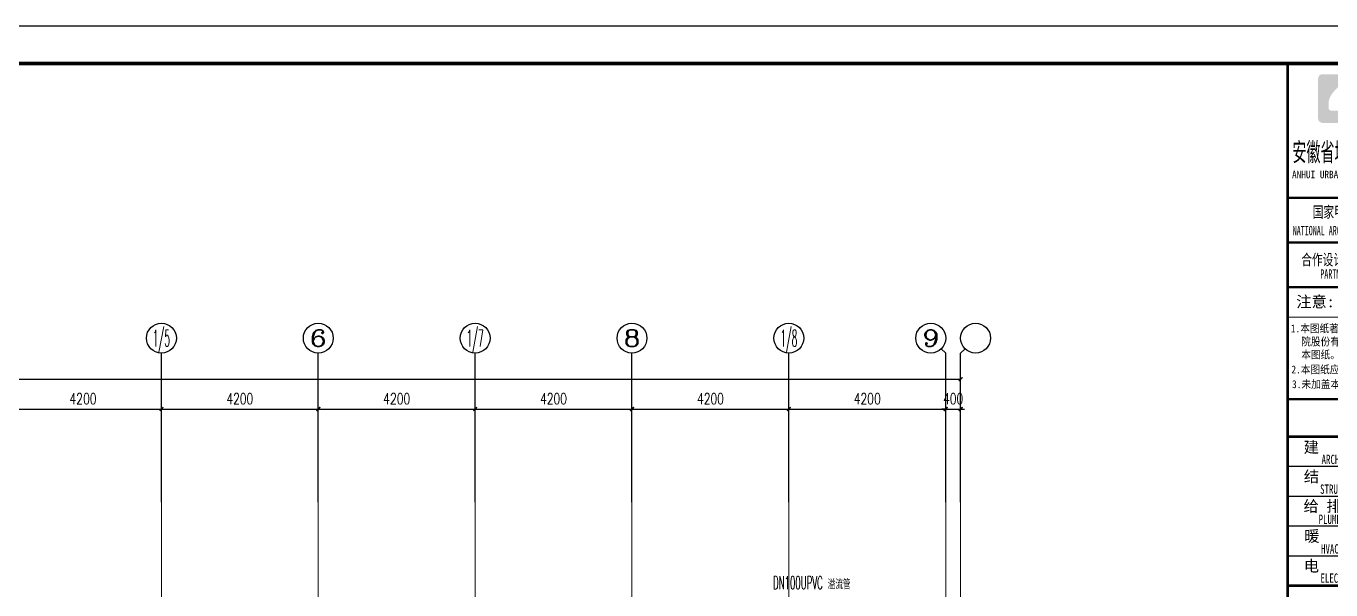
# Model space of a CAD drawing. Extents: x 1382187 to 1725648, y 860327 to 1571294.
# Drawn here: x 1514284 to 1549222, y 1079400 to 1094510 of the extents above; entities that cross this region are included whole.
import ezdxf
from ezdxf.enums import TextEntityAlignment as Align

# ---------------------------------------------------------------- set-up
doc = ezdxf.new("R2010")
doc.units = 0
doc.header["$LTSCALE"] = 1000
doc.header["$MEASUREMENT"] = 0
doc.linetypes.add('ACAD_ISO10W100', pattern=[18.5, 12, -3, 0.5, -3])
doc.linetypes.add('DOTE', pattern=[2.42, 2, -0.2, 0.02, -0.2])
for name, color, linetype in [('AXIS', 3, 'Continuous'), ('AXIS_TEXT', 4, 'Continuous'), ('C-AXIS(轴号)', 3, 'Continuous'), ('C-AXIS-T(字)', 7, 'Continuous'), ('TWT_LEAD', 3, 'Continuous'), ('图框', 140, 'Continuous'), ('图签文字', 147, 'Continuous')]:
    doc.layers.add(name, color=color, linetype=linetype)
doc.layers.add('DOTE', color=19, linetype='DOTE', lineweight=9)
doc.layers.add('ZC', color=6, linetype='Continuous', lineweight=40)
doc.styles.add('_TCH_AXIS', font='COMPLEX', dxfattribs={"bigfont": 'GBCBIG'})
doc.styles.add('_TCH_DIM_T3', font='SIMPLEX', dxfattribs={"width": 0.705882, "bigfont": 'GBCBIG'})
doc.styles.add('_TWT_SERIAL', font='simplex.shx', dxfattribs={"width": 0.6, "oblique": 10, "height": 3.5, "bigfont": 'aadri.shx'})
doc.styles.add('COMPLEX', font='COMPLEX')
doc.styles.add('HT', font='simhei.ttf')
doc.styles.add('建筑图签-1', font='simhei.ttf', dxfattribs={"width": 0.7})
doc.dimstyles.new('_TCH_ARCH&&100', dxfattribs={"dimtxt": 297.5, "dimasz": 100, "dimexe": 250, "dimexo": 300, "dimgap": 126.25, "dimtad": 1, "dimdec": 0, "dimzin": 0, "dimdsep": 46, "dimtxsty": '_TCH_DIM_T3', "dimblk": 'ARCHTICK', "dimcen": 0.09, "dimclrt": 7, "dimazin": 2, "dimtfac": 1, "dimtdec": 0, "dimtix": 1, "dimtmove": 2, "dimatfit": 3, "dimfxl": 0, "dimtolj": 1, "dimtzin": 0, "dimarcsym": 0})

# ---------------------------------------------------------------- blocks, each defined once
blk = doc.blocks.new('院标1')
h = blk.add_hatch(color=150)
h.dxf.hatch_style = 1
h.set_gradient(color1=(33, 113, 253), color2=(33, 113, 253), tint=1, name='INVCURVED')
edge = h.paths.add_edge_path()
edge.add_spline(control_points=[(116373, 648379), (116379, 648379), (116382, 648379), (116391, 648379), (116391, 648379), (116391, 648379), (116616, 648379), (116616, 648379), (116616, 648379), (116616, 648379), (116616, 648054), (116616, 648054), (116616, 648054), (116616, 648054), (116108, 648054), (116108, 648054), (116108, 648054), (116028, 648054), (115963, 648111), (115963, 648199), (115963, 648199), (115963, 648199), (115963, 649215), (115963, 649215), (115963, 649215), (115963, 649295), (116018, 649360), (116108, 649360), (116108, 649360), (116108, 649360), (116897, 649360), (116897, 649360), (116897, 649360), (116897, 649360), (116897, 649080), (116897, 649080), (116897, 649080), (116897, 649080), (116566, 649140), (116356, 648859), (116356, 648859), (116245, 648719), (116240, 648545), (116247, 648466), (116247, 648466), (116254, 648386), (116247, 648466), (116247, 648466), (116247, 648466), (116247, 648466), (116258, 648374), (116373, 648379)], knot_values=[0, 0, 0, 0, 0.071429, 0.071429, 0.071429, 0.107143, 0.142857, 0.142857, 0.142857, 0.178571, 0.214286, 0.214286, 0.214286, 0.25, 0.285714, 0.285714, 0.285714, 0.321429, 0.357143, 0.357143, 0.357143, 0.392857, 0.428571, 0.428571, 0.428571, 0.464286, 0.5, 0.5, 0.5, 0.535714, 0.571429, 0.571429, 0.571429, 0.607143, 0.642857, 0.642857, 0.642857, 0.678571, 0.714286, 0.714286, 0.714286, 0.75, 0.785714, 0.785714, 0.785714, 0.821429, 0.857143, 0.857143, 0.857143, 0.928571, 1, 1, 1, 1], degree=3, periodic=0)
h = blk.add_hatch(color=150)
h.dxf.hatch_style = 1
h.set_gradient(color1=(33, 113, 253), color2=(33, 113, 253), tint=1, name='INVCURVED')
edge = h.paths.add_edge_path()
edge.add_spline(control_points=[(117268, 649215), (117268, 649215), (117268, 648199), (117268, 648199), (117268, 648199), (117268, 648114), (117212, 648054), (117123, 648054), (117123, 648054), (117123, 648054), (116663, 648054), (116663, 648054), (116663, 648054), (116663, 648054), (116663, 648379), (116663, 648379), (116663, 648379), (116663, 648379), (116865, 648379), (116865, 648379), (116865, 648379), (116907, 648379), (116941, 648413), (116941, 648455), (116941, 648455), (116941, 648455), (116941, 649360), (116941, 649360), (116941, 649360), (116941, 649360), (117123, 649360), (117123, 649360), (117123, 649360), (117204, 649360), (117268, 649306), (117268, 649215)], knot_values=[0, 0, 0, 0, 0.1, 0.1, 0.1, 0.15, 0.2, 0.2, 0.2, 0.25, 0.3, 0.3, 0.3, 0.35, 0.4, 0.4, 0.4, 0.45, 0.5, 0.5, 0.5, 0.55, 0.6, 0.6, 0.6, 0.65, 0.7, 0.7, 0.7, 0.75, 0.8, 0.8, 0.8, 0.9, 1, 1, 1, 1], degree=3, periodic=0)
blk = doc.blocks.new('A$C07C37FD5')
at = {"layer": '图框'}
for p, q in [((-7000, 53800), (0, 53800)), ((-7000, 53800), (0, 53800)), ((-7000, 52600), (0, 52600))]:
    blk.add_line(p, q, dxfattribs=at)
for points, const_width in [([(-7000, 0), (-7000, 57400)], 70), ([(-7000, 53800), (0, 53800)], 60), ([(-7000, 52600), (0, 52600)], 60), ([(-7000, 52600), (0, 52600)], 60), ([(-7000, 51400), (0, 51400)], 60), ([(-7000, 51400), (0, 51400)], 60), ([(-7000, 50599), (0, 50599)], 35), ([(-6992, 48400), (8, 48400)], 60), ([(-6992, 47400), (8, 47400)], 70), ([(-6992, 47400), (8, 47400)], 70), ([(-6992, 46600), (8, 46600)], 35), ([(-6992, 45800), (8, 45800)], 35), ([(-6992, 45000), (8, 45000)], 35), ([(-6992, 44200), (8, 44200)], 35), ([(-6992, 43400), (8, 43400)], 70)]:
    blk.add_lwpolyline(points, dxfattribs=dict(at, const_width=const_width))
blk.add_blockref('院标1', (-122149, -592249))
for s, height, style, width, p in [('ANHUI URBAN CONSTRUCTION DESIGN INSTITUTE CORP.,LTD.', 200, '建筑图签-1', 0.91, (-6882, 54322)), ('NATIONAL ARCHITECTURAL&MUNICIPAL DESIGN LICENSE NO: A134000150', 250, '建筑图签-1', 0.6, (-6863, 52795)), ('PARTNER', 250, '建筑图签-1', 0.6, (-6125, 51634)), ('1.本图纸著作权及其他相关权益属安徽省城建设计研究总', 210, 'HT', 0.88, (-6914, 50193)), ('院股份有限公司所有。未经本公司书面同意，不得复制', 210, 'HT', 0.88, (-6635, 49839)), ('本图纸。', 210, 'HT', 0.88, (-6635, 49489)), (' 2.本图纸应与其他相关配套设计文件统一使用。 ', 210, 'HT', 0.88, (-7025, 49092)), ('3.未加盖本公司出图专用章，图纸无效。', 210, 'HT', 0.88, (-6882, 48698)), ('ARCHI.', 250, '建筑图签-1', 0.7, (-6091, 46662)), ('STRUCT.', 250, '建筑图签-1', 0.7, (-6130, 45865)), ('PLUMBING', 250, '建筑图签-1', 0.7, (-6171, 45058)), ('HVAC.', 250, '建筑图签-1', 0.7, (-6106, 44265)), ('ELEC.', 250, '建筑图签-1', 0.7, (-6122, 43480))]:
    blk.add_text(s, height=height, dxfattribs=dict(at, style=style, width=width)).set_placement(p)
at = {"layer": '图签文字', "color": 7, "style": '建筑图签-1'}
for s, height, width, p in [('安徽省城建设计研究总院股份有限公司', 500, 0.55, (-6872, 54777)), ('国家甲级工程设计证书编号:  A134000150', 300, 0.7, (-6328, 53267)), ('合作设计单位', 300, 0.7, (-6635, 51990))]:
    blk.add_text(s, height=height, dxfattribs=dict(at, width=width)).set_placement(p)
for s, p in [('注意:', (-6769, 50863)), ('建    筑', (-6570, 46967)), ('结    构', (-6566, 46179)), ('给 排 水', (-6575, 45385)), ('暖    通', (-6557, 44582)), ('电    气', (-6567, 43782))]:
    blk.add_text(s, height=300, dxfattribs=at).set_placement(p)
blk = doc.blocks.new('_ArchTick')
at = {"color": 0, "linetype": 'ByBlock', "const_width": 0.4}
blk.add_lwpolyline([(-0.5, -0.5), (0.5, 0.5)], dxfattribs=at)
blk = doc.blocks.new('*D121')
at = {"layer": 'AXIS', "color": 0, "lineweight": -2}
for p, q in [((1484308, 1082048), (1484308, 1085298)), ((1539308, 1082048), (1539308, 1085298)), ((1484308, 1085048), (1539308, 1085048))]:
    blk.add_line(p, q, dxfattribs=at)
at = {"layer": 'Defpoints', "color": 0}
for p in [(1539308, 1085048), (1484308, 1081748), (1539308, 1081748)]:
    blk.add_point(p, dxfattribs=at)
at = {"layer": 'AXIS', "color": 0, "lineweight": -2, "xscale": 100, "yscale": 100, "zscale": 100, "rotation": 180}
blk.add_blockref('_ArchTick', (1484308, 1085048), dxfattribs=at)
at = {"layer": 'AXIS', "color": 0, "lineweight": -2, "xscale": 100, "yscale": 100, "zscale": 100}
blk.add_blockref('_ArchTick', (1539308, 1085048), dxfattribs=at)
at = {"layer": 'AXIS', "color": 7, "insert": (1511808, 1085323), "char_height": 297.5, "attachment_point": 5, "style": '_TCH_DIM_T3'}
blk.add_mtext('\\A1;55000', dxfattribs=at)
blk = doc.blocks.new('*D122')
at = {"layer": 'AXIS', "color": 0, "lineweight": -2}
for p, q in [((1538908, 1082048), (1538908, 1084498)), ((1539308, 1082048), (1539308, 1084498)), ((1538908, 1084248), (1538808, 1084248)), ((1538908, 1084248), (1539308, 1084248)), ((1539308, 1084248), (1539408, 1084248))]:
    blk.add_line(p, q, dxfattribs=at)
at = {"layer": 'Defpoints', "color": 0}
for p in [(1539308, 1084248), (1538908, 1081748), (1539308, 1081748)]:
    blk.add_point(p, dxfattribs=at)
at = {"layer": 'AXIS', "color": 0, "lineweight": -2, "xscale": 100, "yscale": 100, "zscale": 100}
blk.add_blockref('_ArchTick', (1538908, 1084248), dxfattribs=at)
at = {"layer": 'AXIS', "color": 0, "lineweight": -2, "xscale": 100, "yscale": 100, "zscale": 100, "rotation": 180}
blk.add_blockref('_ArchTick', (1539308, 1084248), dxfattribs=at)
at = {"layer": 'AXIS', "color": 7, "insert": (1539108, 1084523), "char_height": 297.5, "attachment_point": 5, "style": '_TCH_DIM_T3'}
blk.add_mtext('\\A1;400', dxfattribs=at)
blk = doc.blocks.new('*D123')
at = {"layer": 'AXIS', "color": 0, "lineweight": -2}
for p, q in [((1534708, 1082048), (1534708, 1084498)), ((1538908, 1082048), (1538908, 1084498)), ((1534708, 1084248), (1538908, 1084248))]:
    blk.add_line(p, q, dxfattribs=at)
at = {"layer": 'Defpoints', "color": 0}
for p in [(1538908, 1084248), (1534708, 1081748), (1538908, 1081748)]:
    blk.add_point(p, dxfattribs=at)
at = {"layer": 'AXIS', "color": 0, "lineweight": -2, "xscale": 100, "yscale": 100, "zscale": 100, "rotation": 180}
blk.add_blockref('_ArchTick', (1534708, 1084248), dxfattribs=at)
at = {"layer": 'AXIS', "color": 0, "lineweight": -2, "xscale": 100, "yscale": 100, "zscale": 100}
blk.add_blockref('_ArchTick', (1538908, 1084248), dxfattribs=at)
at = {"layer": 'AXIS', "color": 7, "insert": (1536808, 1084523), "char_height": 297.5, "attachment_point": 5, "style": '_TCH_DIM_T3'}
blk.add_mtext('\\A1;4200', dxfattribs=at)
blk = doc.blocks.new('*D124')
at = {"layer": 'AXIS', "color": 0, "lineweight": -2}
for p, q in [((1530508, 1082048), (1530508, 1084498)), ((1534708, 1082048), (1534708, 1084498)), ((1530508, 1084248), (1534708, 1084248))]:
    blk.add_line(p, q, dxfattribs=at)
at = {"layer": 'Defpoints', "color": 0}
for p in [(1534708, 1084248), (1530508, 1081748), (1534708, 1081748)]:
    blk.add_point(p, dxfattribs=at)
at = {"layer": 'AXIS', "color": 0, "lineweight": -2, "xscale": 100, "yscale": 100, "zscale": 100, "rotation": 180}
blk.add_blockref('_ArchTick', (1530508, 1084248), dxfattribs=at)
at = {"layer": 'AXIS', "color": 0, "lineweight": -2, "xscale": 100, "yscale": 100, "zscale": 100}
blk.add_blockref('_ArchTick', (1534708, 1084248), dxfattribs=at)
at = {"layer": 'AXIS', "color": 7, "insert": (1532608, 1084523), "char_height": 297.5, "attachment_point": 5, "style": '_TCH_DIM_T3'}
blk.add_mtext('\\A1;4200', dxfattribs=at)
blk = doc.blocks.new('*D125')
at = {"layer": 'AXIS', "color": 0, "lineweight": -2}
for p, q in [((1526308, 1082048), (1526308, 1084498)), ((1530508, 1082048), (1530508, 1084498)), ((1526308, 1084248), (1530508, 1084248))]:
    blk.add_line(p, q, dxfattribs=at)
at = {"layer": 'Defpoints', "color": 0}
for p in [(1530508, 1084248), (1526308, 1081748), (1530508, 1081748)]:
    blk.add_point(p, dxfattribs=at)
at = {"layer": 'AXIS', "color": 0, "lineweight": -2, "xscale": 100, "yscale": 100, "zscale": 100, "rotation": 180}
blk.add_blockref('_ArchTick', (1526308, 1084248), dxfattribs=at)
at = {"layer": 'AXIS', "color": 0, "lineweight": -2, "xscale": 100, "yscale": 100, "zscale": 100}
blk.add_blockref('_ArchTick', (1530508, 1084248), dxfattribs=at)
at = {"layer": 'AXIS', "color": 7, "insert": (1528408, 1084523), "char_height": 297.5, "attachment_point": 5, "style": '_TCH_DIM_T3'}
blk.add_mtext('\\A1;4200', dxfattribs=at)
blk = doc.blocks.new('*D126')
at = {"layer": 'AXIS', "color": 0, "lineweight": -2}
for p, q in [((1522108, 1082048), (1522108, 1084498)), ((1526308, 1082048), (1526308, 1084498)), ((1522108, 1084248), (1526308, 1084248))]:
    blk.add_line(p, q, dxfattribs=at)
at = {"layer": 'Defpoints', "color": 0}
for p in [(1526308, 1084248), (1522108, 1081748), (1526308, 1081748)]:
    blk.add_point(p, dxfattribs=at)
at = {"layer": 'AXIS', "color": 0, "lineweight": -2, "xscale": 100, "yscale": 100, "zscale": 100, "rotation": 180}
blk.add_blockref('_ArchTick', (1522108, 1084248), dxfattribs=at)
at = {"layer": 'AXIS', "color": 0, "lineweight": -2, "xscale": 100, "yscale": 100, "zscale": 100}
blk.add_blockref('_ArchTick', (1526308, 1084248), dxfattribs=at)
at = {"layer": 'AXIS', "color": 7, "insert": (1524208, 1084523), "char_height": 297.5, "attachment_point": 5, "style": '_TCH_DIM_T3'}
blk.add_mtext('\\A1;4200', dxfattribs=at)
blk = doc.blocks.new('*D127')
at = {"layer": 'AXIS', "color": 0, "lineweight": -2}
for p, q in [((1517908, 1082048), (1517908, 1084498)), ((1522108, 1082048), (1522108, 1084498)), ((1517908, 1084248), (1522108, 1084248))]:
    blk.add_line(p, q, dxfattribs=at)
at = {"layer": 'Defpoints', "color": 0}
for p in [(1522108, 1084248), (1517908, 1081748), (1522108, 1081748)]:
    blk.add_point(p, dxfattribs=at)
at = {"layer": 'AXIS', "color": 0, "lineweight": -2, "xscale": 100, "yscale": 100, "zscale": 100, "rotation": 180}
blk.add_blockref('_ArchTick', (1517908, 1084248), dxfattribs=at)
at = {"layer": 'AXIS', "color": 0, "lineweight": -2, "xscale": 100, "yscale": 100, "zscale": 100}
blk.add_blockref('_ArchTick', (1522108, 1084248), dxfattribs=at)
at = {"layer": 'AXIS', "color": 7, "insert": (1520008, 1084523), "char_height": 297.5, "attachment_point": 5, "style": '_TCH_DIM_T3'}
blk.add_mtext('\\A1;4200', dxfattribs=at)
blk = doc.blocks.new('*D128')
at = {"layer": 'AXIS', "color": 0, "lineweight": -2}
for p, q in [((1513708, 1082048), (1513708, 1084498)), ((1517908, 1082048), (1517908, 1084498)), ((1513708, 1084248), (1517908, 1084248))]:
    blk.add_line(p, q, dxfattribs=at)
at = {"layer": 'Defpoints', "color": 0}
for p in [(1517908, 1084248), (1513708, 1081748), (1517908, 1081748)]:
    blk.add_point(p, dxfattribs=at)
at = {"layer": 'AXIS', "color": 0, "lineweight": -2, "xscale": 100, "yscale": 100, "zscale": 100, "rotation": 180}
blk.add_blockref('_ArchTick', (1513708, 1084248), dxfattribs=at)
at = {"layer": 'AXIS', "color": 0, "lineweight": -2, "xscale": 100, "yscale": 100, "zscale": 100}
blk.add_blockref('_ArchTick', (1517908, 1084248), dxfattribs=at)
at = {"layer": 'AXIS', "color": 7, "insert": (1515808, 1084523), "char_height": 297.5, "attachment_point": 5, "style": '_TCH_DIM_T3'}
blk.add_mtext('\\A1;4200', dxfattribs=at)
blk = doc.blocks.new('_AXISO')
blk.add_circle((0, 0), 0.5)
at = {"layer": 'AXIS_TEXT', "style": 'COMPLEX', "width": 1.041667}
blk.add_attdef('A', text='', height=0.56, dxfattribs=at).set_placement((-0.25, -0.28), (0.25, -0.28), align=Align.FIT)

msp = doc.modelspace()

# ---------------------------------------------------------------- linework, layer by layer
at = {"layer": 'C-AXIS(轴号)'}
for p, q in [((1517907.9, 1081747.8), (1517907.9, 1085747.8)), ((1522107.9, 1081747.8), (1522107.9, 1085747.8)), ((1526307.9, 1081747.8), (1526307.9, 1085747.8)), ((1530507.9, 1081747.8), (1530507.9, 1085747.8)), ((1534707.9, 1081747.8), (1534707.9, 1085747.8)), ((1538790.8, 1085864.9), (1538907.9, 1085747.8)), ((1538907.9, 1081747.8), (1538907.9, 1085747.8)), ((1539425.1, 1085864.9), (1539307.9, 1085747.8)), ((1539307.9, 1081747.8), (1539307.9, 1085747.8))]:
    msp.add_line(p, q, dxfattribs=at)
at = {"layer": 'DOTE', "linetype": 'ACAD_ISO10W100', "ltscale": 100}
for p, q in [((1517907.9, 1081747.8), (1517907.9, 1066747.8)), ((1522107.9, 1081747.8), (1522107.9, 1066747.8)), ((1526307.9, 1081747.8), (1526307.9, 1069147.8)), ((1530507.9, 1081747.8), (1530507.9, 1057547.8)), ((1530507.9, 1081747.8), (1530507.9, 1066747.8)), ((1534707.9, 1081747.8), (1534707.9, 1069147.8)), ((1538907.9, 1081747.8), (1538907.9, 1057547.8)), ((1539307.9, 1081747.8), (1539307.9, 1057547.8))]:
    msp.add_line(p, q, dxfattribs=at)
at = {"layer": '图框'}
msp.add_lwpolyline([(1471963.5, 1035110.3), (1556063.5, 1035110.3), (1556063.5, 1094510.3), (1471963.5, 1094510.3)], close=True, dxfattribs=at)
at = {"layer": '图框', "const_width": 100}
msp.add_lwpolyline([(1474463.5, 1036110.3), (1555063.5, 1036110.3), (1555063.5, 1093510.3), (1474463.5, 1093510.3)], close=True, dxfattribs=at)

# ---------------------------------------------------------------- block references
at = {"layer": 'C-AXIS(轴号)'}
ref = msp.add_blockref('_AXISO', (1517907.9, 1086147.8), dxfattribs=dict(at, xscale=800, yscale=800, zscale=800))
ref.add_attrib('A', '1/5', dxfattribs={"layer": 'C-AXIS-T(字)', "height": 452.55, "style": '_TCH_AXIS', "width": 0.411765}).set_placement((1517681.7, 1085921.5), (1518134.2, 1085921.5), align=Align.FIT)
ref = msp.add_blockref('_AXISO', (1522107.9, 1086147.8), dxfattribs=dict(at, xscale=800, yscale=800, zscale=800))
ref.add_attrib('A', '6', dxfattribs={"layer": 'C-AXIS-T(字)', "height": 452.5, "style": '_TCH_AXIS', "width": 1.5}).set_placement((1521881.7, 1085921.5), (1522334.2, 1085921.5), align=Align.FIT)
ref = msp.add_blockref('_AXISO', (1526307.9, 1086147.8), dxfattribs=dict(at, xscale=800, yscale=800, zscale=800))
ref.add_attrib('A', '1/7', dxfattribs={"layer": 'C-AXIS-T(字)', "height": 452.55, "style": '_TCH_AXIS', "width": 0.411765}).set_placement((1526081.7, 1085921.5), (1526534.2, 1085921.5), align=Align.FIT)
ref = msp.add_blockref('_AXISO', (1530507.9, 1086147.8), dxfattribs=dict(at, xscale=800, yscale=800, zscale=800))
ref.add_attrib('A', '8', dxfattribs={"layer": 'C-AXIS-T(字)', "height": 452.5, "style": '_TCH_AXIS', "width": 1.5}).set_placement((1530281.7, 1085921.5), (1530734.2, 1085921.5), align=Align.FIT)
ref = msp.add_blockref('_AXISO', (1534707.9, 1086147.8), dxfattribs=dict(at, xscale=800, yscale=800, zscale=800))
ref.add_attrib('A', '1/8', dxfattribs={"layer": 'C-AXIS-T(字)', "height": 452.55, "style": '_TCH_AXIS', "width": 0.411765}).set_placement((1534481.7, 1085921.5), (1534934.2, 1085921.5), align=Align.FIT)
ref = msp.add_blockref('_AXISO', (1538507.9, 1086147.8), dxfattribs=dict(at, xscale=800, yscale=800, zscale=800))
ref.add_attrib('A', '9', dxfattribs={"layer": 'C-AXIS-T(字)', "height": 452.5, "style": '_TCH_AXIS', "width": 1.5}).set_placement((1538281.7, 1085921.5), (1538734.2, 1085921.5), align=Align.FIT)
at = {"layer": 'C-AXIS(轴号)', "xscale": 800, "yscale": 800, "zscale": 800}
msp.add_blockref('_AXISO', (1539707.9, 1086147.8), dxfattribs=at)
at = {"layer": 'ZC'}
msp.add_blockref('A$C07C37FD5', (1555063.5, 1036110.3), dxfattribs=at)

# ---------------------------------------------------------------- texts
at = {"layer": 'TWT_LEAD', "color": 7, "style": '_TWT_SERIAL'}
for s, height, width, p in [('DN100UPVC', 350, 0.48, (1534284.7, 1079417.4)), ('溢流管', 261.81, 0.6, (1535748.7, 1079417.4))]:
    msp.add_text(s, height=height, dxfattribs=dict(at, width=width)).set_placement(p)

# ---------------------------------------------------------------- dimensions: what is measured, and where the dimension line sits
at = {"layer": 'AXIS'}
for p1, p2, distance, picture, middle in [((1484307.9, 1081747.8), (1539307.9, 1081747.8), 3300, '*D121', (1511807.9, 1085322.8)), ((1513707.9, 1081747.8), (1517907.9, 1081747.8), 2500, '*D128', (1515807.9, 1084522.8)), ((1517907.9, 1081747.8), (1522107.9, 1081747.8), 2500, '*D127', (1520007.9, 1084522.8)), ((1522107.9, 1081747.8), (1526307.9, 1081747.8), 2500, '*D126', (1524207.9, 1084522.8)), ((1526307.9, 1081747.8), (1530507.9, 1081747.8), 2500, '*D125', (1528407.9, 1084522.8)), ((1530507.9, 1081747.8), (1534707.9, 1081747.8), 2500, '*D124', (1532607.9, 1084522.8)), ((1534707.9, 1081747.8), (1538907.9, 1081747.8), 2500, '*D123', (1536807.9, 1084522.8)), ((1538907.9, 1081747.8), (1539307.9, 1081747.8), 2500, '*D122', (1539107.9, 1084522.8))]:
    dim = msp.add_aligned_dim(p1=p1, p2=p2, distance=distance, dimstyle='_TCH_ARCH&&100', dxfattribs=at)
    dim.commit()
    dim.dimension.update_dxf_attribs({"geometry": picture, "text_midpoint": middle})

doc.saveas('drawing.dxf')
